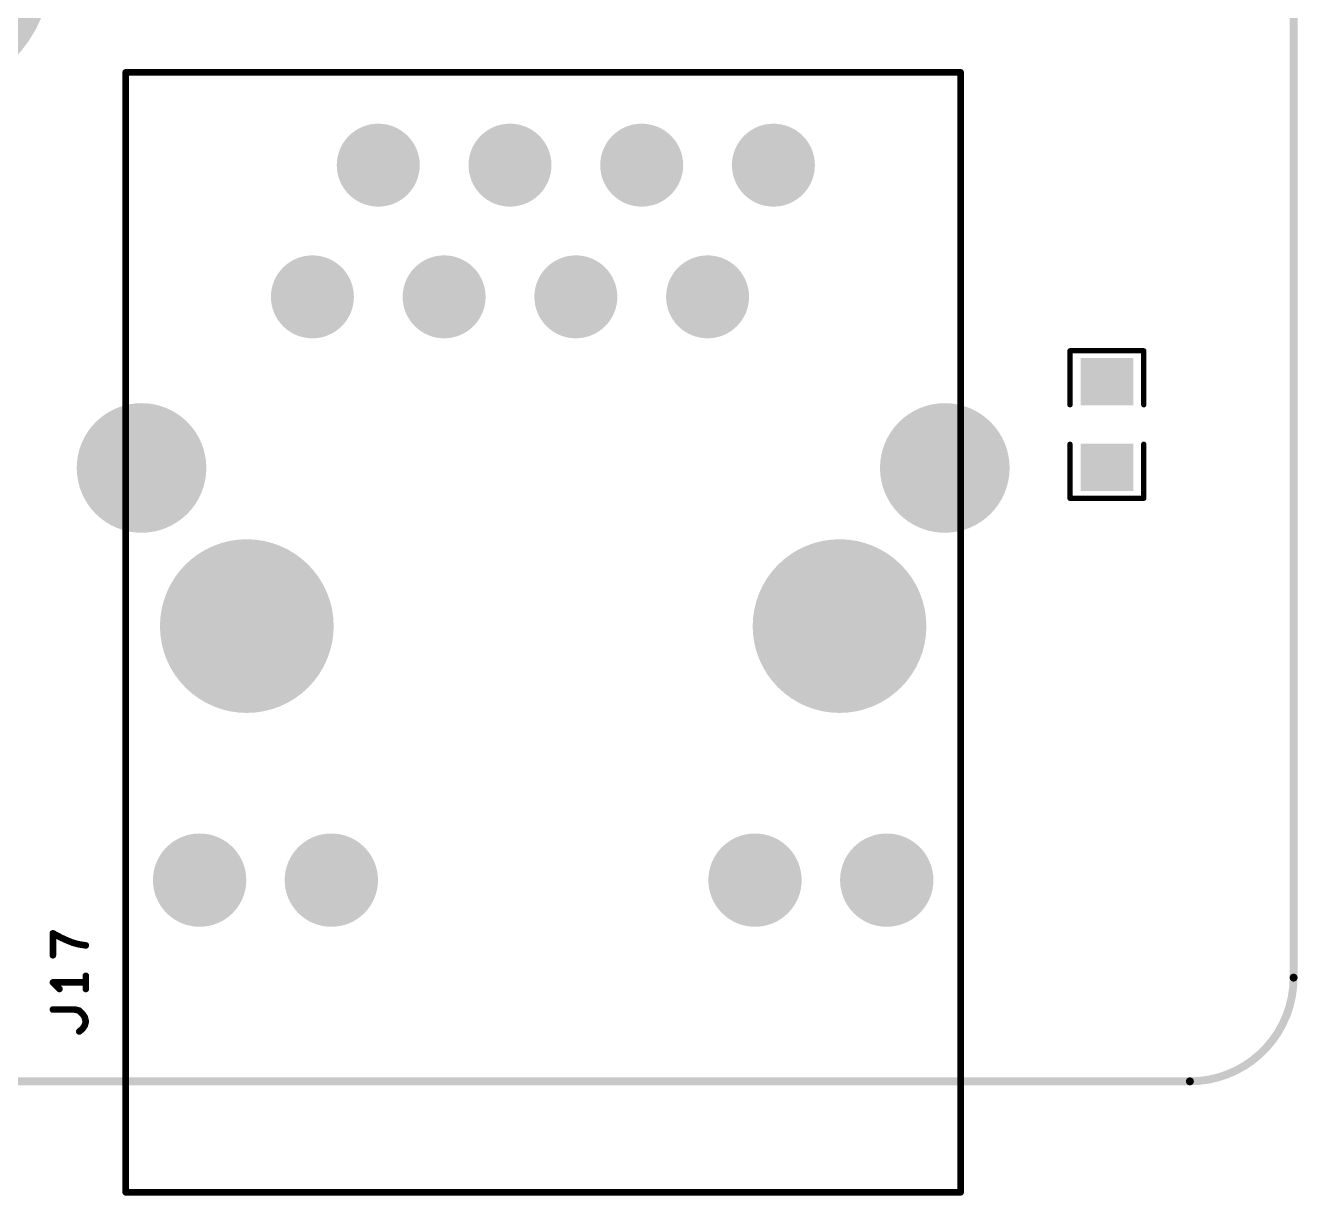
# Model space of a CAD drawing. Extents: x -12 to 107, y 8 to 106.
# Drawn here: x 64.55 to 89.08, y 8.3 to 30.86 of the extents above; entities that cross this region are included whole.
import ezdxf

# ---------------------------------------------------------------- set-up
doc = ezdxf.new("R2010")
doc.units = 0
doc.header["$MEASUREMENT"] = 0
doc.layers.get('0').update_dxf_attribs({"linetype": 'CONTINUOUS'})
doc.layers.add('SILK_TOP_ART', color=251, linetype='CONTINUOUS', true_color=0x636466)
doc.layers.add('SOLDER_TOP_ART', color=18, linetype='CONTINUOUS', true_color=0x000000)

# ---------------------------------------------------------------- blocks, each defined once
blk = doc.blocks.new('ROUND_217')
at = {"const_width": 0.0508}
blk.add_lwpolyline([(-0.0254, 0, 1), (0.0254, 0, 1)], format="xyb", close=True, dxfattribs=at)
blk = doc.blocks.new('ROUND_162')
at = {"const_width": 0.0635}
blk.add_lwpolyline([(-0.03175, 0, 1), (0.03175, 0, 1)], format="xyb", close=True, dxfattribs=at)
blk = doc.blocks.new('ROUND_216')
at = {"const_width": 0.0762}
blk.add_lwpolyline([(-0.0381, 0, 1), (0.0381, 0, 1)], format="xyb", close=True, dxfattribs=at)
blk = doc.blocks.new('ROUND_340')
at = {"const_width": 2.55}
blk.add_lwpolyline([(-1.275, 0, 1), (1.275, 0, 1)], format="xyb", close=True, dxfattribs=at)
blk = doc.blocks.new('ROUND_303')
at = {"const_width": 0.8}
blk.add_lwpolyline([(-0.4, 0, 1), (0.4, 0, 1)], format="xyb", close=True, dxfattribs=at)
blk = doc.blocks.new('RECTANGLE_330')
blk.add_solid([(0.5072, 0.4564), (0.5072, -0.4564), (-0.5072, 0.4564), (-0.5072, -0.4564)])
blk = doc.blocks.new('ROUND_342')
at = {"const_width": 0.9}
blk.add_lwpolyline([(-0.45, 0, 1), (0.45, 0, 1)], format="xyb", close=True, dxfattribs=at)
blk = doc.blocks.new('ROUND_258')
at = {"const_width": 1.25}
blk.add_lwpolyline([(-0.625, 0, 1), (0.625, 0, 1)], format="xyb", close=True, dxfattribs=at)
blk = doc.blocks.new('ROUND_344')
at = {"const_width": 1.675}
blk.add_lwpolyline([(-0.8375, 0, 1), (0.8375, 0, 1)], format="xyb", close=True, dxfattribs=at)

msp = doc.modelspace()

# ---------------------------------------------------------------- linework, layer by layer
at = {"layer": 'SILK_TOP_ART'}
for points, const_width in [([(89, 12.5), (89, 82.5)], 0.1524), ([(66.479, 8.3603), (66.479, 29.9603)], 0.127), ([(66.479, 29.9603), (82.579, 29.9603)], 0.127), ([(82.579, 29.9603), (82.579, 8.3603)], 0.127), ([(84.6878, 23.5486), (84.6878, 24.59)], 0.1016), ([(84.6878, 24.59), (86.1102, 24.59)], 0.1016), ([(86.1102, 24.59), (86.1102, 23.5486)], 0.1016), ([(84.6878, 22.7866), (84.6878, 21.7452)], 0.1016), ([(86.1102, 21.7452), (86.1102, 22.7866)], 0.1016), ([(84.6878, 21.7452), (86.1102, 21.7452)], 0.1016), ([(65.2336, 13.2699), (65.0748, 13.3546)], 0.127), ([(65.0748, 13.3546), (65.0748, 12.9312)], 0.127), ([(65.35, 13.217), (65.2336, 13.2699)], 0.127), ([(65.4558, 13.1747), (65.35, 13.217)], 0.127), ([(65.5722, 13.1429), (65.4558, 13.1747)], 0.127), ([(65.7098, 13.1217), (65.5722, 13.1429)], 0.127), ([(65.7098, 12.2809), (65.7098, 12.5349)], 0.127), ([(65.7098, 12.4079), (65.0748, 12.4079)], 0.127), ([(65.0748, 12.4079), (65.2018, 12.2809)], 0.127), ([(65.4981, 11.8846), (65.0748, 11.8846)], 0.127), ([(65.5828, 11.8634), (65.4981, 11.8846)], 0.127), ([(65.6463, 11.7999), (65.5828, 11.8634)], 0.127), ([(65.6886, 11.7364), (65.6463, 11.7999)], 0.127), ([(65.7098, 11.6517), (65.6886, 11.7364)], 0.127), ([(65.5828, 11.4612), (65.6463, 11.5142)], 0.127), ([(65.6463, 11.5142), (65.6886, 11.5776)], 0.127), ([(65.6886, 11.5776), (65.7098, 11.6517)], 0.127), ([(3, 10.5), (87, 10.5)], 0.1524), ([(82.579, 8.3603), (66.479, 8.3603)], 0.127)]:
    msp.add_lwpolyline(points, dxfattribs=dict(at, const_width=const_width))
at = {"layer": 'SILK_TOP_ART', "const_width": 0.1524}
msp.add_lwpolyline([(87, 10.5, 0.4142136), (89, 12.5)], format="xyb", dxfattribs=at)
at = {"layer": 'SOLDER_TOP_ART', "const_width": 0.1524}
for points in [[(89, 12.5), (89, 82.5)], [(3, 10.5), (87, 10.5)]]:
    msp.add_lwpolyline(points, dxfattribs=at)
msp.add_lwpolyline([(87, 10.5, 0.4142136), (89, 12.5)], format="xyb", dxfattribs=at)

# ---------------------------------------------------------------- block references
at = {"layer": 'SILK_TOP_ART'}
for name, p in [('ROUND_162', (66.479, 29.9603)), ('ROUND_162', (66.479, 29.9603)), ('ROUND_162', (82.579, 29.9603)), ('ROUND_162', (82.579, 29.9603)), ('ROUND_217', (84.6878, 24.59)), ('ROUND_217', (84.6878, 24.59)), ('ROUND_217', (86.1102, 24.59)), ('ROUND_217', (86.1102, 24.59)), ('ROUND_217', (84.6878, 23.5486)), ('ROUND_217', (86.1102, 23.5486)), ('ROUND_217', (84.6878, 22.7866)), ('ROUND_217', (86.1102, 22.7866)), ('ROUND_217', (84.6878, 21.7452)), ('ROUND_217', (84.6878, 21.7452)), ('ROUND_217', (86.1102, 21.7452)), ('ROUND_217', (86.1102, 21.7452)), ('ROUND_162', (65.0748, 13.3546)), ('ROUND_162', (65.2336, 13.2699)), ('ROUND_162', (65.35, 13.217)), ('ROUND_162', (65.4558, 13.1747)), ('ROUND_162', (65.5722, 13.1429)), ('ROUND_162', (65.7098, 13.1217)), ('ROUND_162', (65.0748, 12.9312)), ('ROUND_162', (65.7098, 12.5349)), ('ROUND_216', (89, 12.5)), ('ROUND_216', (89, 12.5)), ('ROUND_162', (65.0748, 12.4079)), ('ROUND_162', (65.2018, 12.2809)), ('ROUND_162', (65.7098, 12.4079)), ('ROUND_162', (65.7098, 12.2809)), ('ROUND_162', (65.0748, 11.8846)), ('ROUND_162', (65.4981, 11.8846)), ('ROUND_162', (65.5828, 11.8634)), ('ROUND_162', (65.6463, 11.7999)), ('ROUND_162', (65.6886, 11.7364)), ('ROUND_162', (65.6463, 11.5142)), ('ROUND_162', (65.6886, 11.5776)), ('ROUND_162', (65.7098, 11.6517)), ('ROUND_162', (65.5828, 11.4612)), ('ROUND_216', (87, 10.5)), ('ROUND_216', (87, 10.5)), ('ROUND_162', (66.479, 8.3603)), ('ROUND_162', (66.479, 8.3603)), ('ROUND_162', (82.579, 8.3603)), ('ROUND_162', (82.579, 8.3603))]:
    msp.add_blockref(name, p, dxfattribs=at)
at = {"layer": 'SOLDER_TOP_ART'}
for name, p in [('ROUND_340', (62.5, 32)), ('ROUND_303', (71.349, 28.1703)), ('ROUND_303', (73.889, 28.1703)), ('ROUND_303', (76.429, 28.1703)), ('ROUND_303', (78.969, 28.1703)), ('ROUND_303', (70.079, 25.6303)), ('ROUND_303', (72.619, 25.6303)), ('ROUND_303', (75.159, 25.6303)), ('ROUND_303', (77.699, 25.6303)), ('RECTANGLE_330', (85.399, 23.9931)), ('ROUND_258', (66.784, 22.3303)), ('ROUND_258', (82.274, 22.3303)), ('RECTANGLE_330', (85.399, 22.3421)), ('ROUND_344', (68.814, 19.2803)), ('ROUND_344', (80.244, 19.2803)), ('ROUND_342', (67.904, 14.3803)), ('ROUND_342', (70.444, 14.3803)), ('ROUND_342', (78.614, 14.3803)), ('ROUND_342', (81.154, 14.3803)), ('ROUND_216', (89, 12.5)), ('ROUND_216', (89, 12.5)), ('ROUND_216', (87, 10.5)), ('ROUND_216', (87, 10.5))]:
    msp.add_blockref(name, p, dxfattribs=at)

doc.saveas('drawing.dxf')
